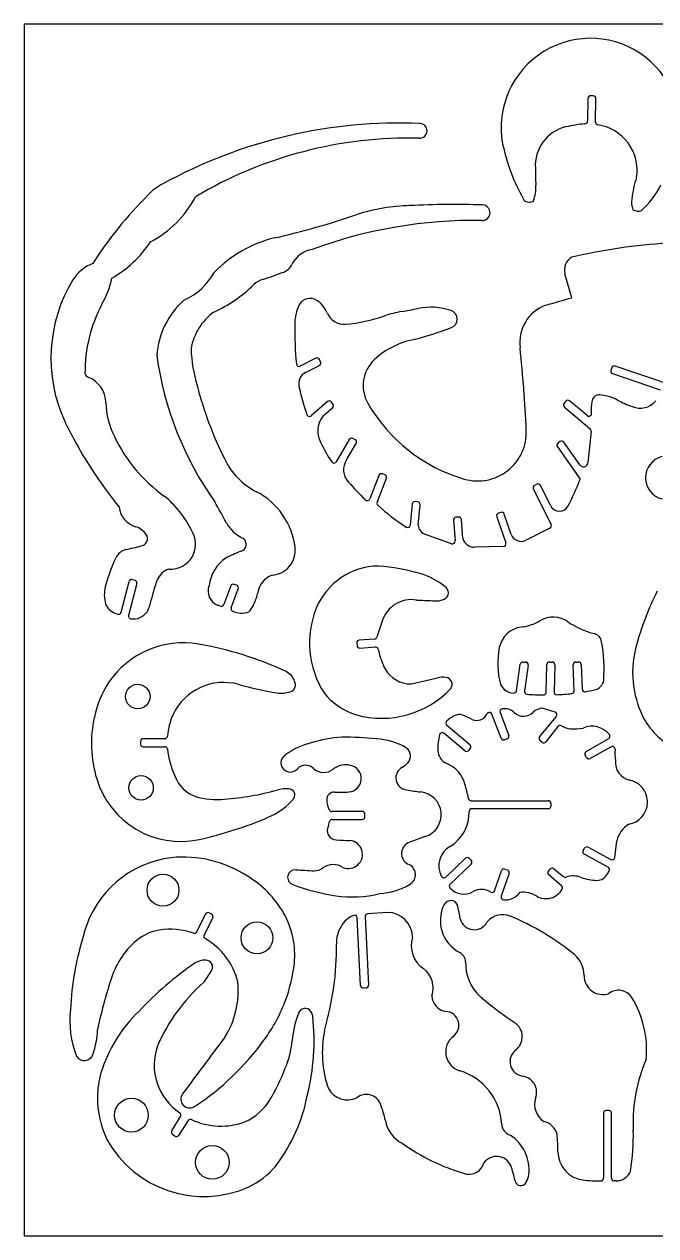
# Model space of a CAD drawing. Extents: x 0 to 10.9, y 0 to 8.9.
# Drawn here: x 0 to 4.65, y 0 to 8.92 of the extents above; entities that cross this region are included whole.
import ezdxf

# ---------------------------------------------------------------- set-up
doc = ezdxf.new("R2010")
doc.units = 0
doc.layers.add('WHITE', color=7, linetype='CONTINUOUS')

msp = doc.modelspace()

# ---------------------------------------------------------------- linework, layer by layer
at = {"layer": 'WHITE', "linetype": 'CONTINUOUS'}
for p, q in [((10.943487, 8.918657), (0, 8.918657)), ((0, 8.918657), (0, 0)), ((4.192472, 8.391871), (4.173377, 8.392109)), ((4.153102, 8.372424), (4.150779, 8.205456)), ((4.209637, 8.198212), (4.212157, 8.371597)), ((4.034394, 6.905677), (3.98385, 7.082033)), ((3.84306, 6.850388), (3.852548, 6.853725)), ((2.148019, 6.459609), (2.033618, 6.401956)), ((2.183247, 6.433208), (2.174366, 6.450775)), ((2.072982, 6.355669), (2.174602, 6.406877)), ((4.328338, 6.389908), (4.321999, 6.371247)), ((4.3342, 6.346394), (4.684597, 6.227114)), ((4.782419, 6.256258), (4.353298, 6.402153)), ((1.274013, 6.258648), (1.27574, 6.252898)), ((2.233421, 6.140539), (2.114366, 6.036602)), ((2.202752, 6.035421), (2.27224, 6.096011)), ((2.273972, 6.123767), (2.261216, 6.138531)), ((3.990346, 6.143255), (3.977748, 6.128334)), ((3.98011, 6.100578), (4.169047, 5.941327)), ((4.146838, 6.037188), (4.018063, 6.145657)), ((4.175929, 5.924202), (4.152944, 5.689162)), ((0.373031, 5.850776), (0.376373, 5.844435)), ((2.395251, 5.862008), (2.298578, 5.697233)), ((2.375192, 5.711406), (2.446058, 5.832036)), ((2.438972, 5.859043), (2.422042, 5.869043)), ((3.92828, 5.808597), (4.096055, 5.569083)), ((3.94939, 5.847406), (3.93322, 5.836209)), ((4.094637, 5.673965), (3.976764, 5.842469)), ((2.613577, 5.597194), (2.546452, 5.423769)), ((2.600152, 5.398966), (2.668459, 5.575973)), ((2.657278, 5.601327), (2.638932, 5.608453)), ((3.777158, 5.532863), (3.759638, 5.524202)), ((3.75074, 5.497587), (3.882276, 5.236564)), ((3.87952, 5.373178), (3.803536, 5.524202)), ((2.858062, 5.386997), (2.844049, 5.231486)), ((2.898772, 5.402925), (2.879325, 5.404674)), ((2.90332, 5.231641), (2.916687, 5.381682)), ((3.162553, 5.267703), (3.1746, 5.114714)), ((3.20019, 5.290541), (3.180702, 5.288926)), ((3.232472, 5.132273), (3.221411, 5.272391)), ((3.481269, 5.293485), (3.547788, 5.099793)), ((3.512158, 5.324792), (3.493654, 5.318454)), ((3.588724, 5.161994), (3.537198, 5.312588)), ((3.873417, 5.210186), (3.692079, 5.118651)), ((3.148419, 5.094635), (2.956648, 5.161998)), ((3.529521, 5.073573), (3.31767, 5.068651)), ((0.714762, 4.589755), (0.773187, 4.816132)), ((0.797243, 4.830069), (0.816337, 4.825148)), ((0.830313, 4.801368), (0.769487, 4.565896)), ((1.521217, 4.783455), (1.470863, 4.646054)), ((1.525351, 4.623022), (1.576729, 4.763179)), ((1.564958, 4.788534), (1.546611, 4.795266)), ((1.445666, 4.6344), (1.42417, 4.642314)), ((0.663385, 4.586408), (0.688384, 4.576329)), ((2.637357, 4.525542), (2.598971, 4.406684)), ((3.677906, 4.483063), (3.662158, 4.48066)), ((2.581648, 4.393062), (2.468853, 4.385227)), ((2.450546, 4.364125), (2.451922, 4.344676)), ((2.472987, 4.32633), (2.58716, 4.33444)), ((3.62637, 4.011567), (3.653733, 4.206645)), ((3.673221, 4.223571), (3.693103, 4.223574)), ((3.712591, 4.201133), (3.685583, 4.009047)), ((3.844872, 4.000386), (3.849992, 4.204322)), ((3.869677, 4.223574), (3.889362, 4.223574)), ((3.909038, 4.203299), (3.903929, 4.002945)), ((4.05154, 4.011566), (4.04448, 4.203141)), ((4.064165, 4.223574), (4.083614, 4.223574)), ((4.10329, 4.204479), (4.110228, 4.023575)), ((2.650546, 4.189362), (2.657881, 4.174801)), ((2.85212, 4.06259), (3.044827, 4.107667)), ((3.514166, 3.662788), (3.446253, 3.839717)), ((3.505656, 3.851722), (3.569284, 3.683812)), ((3.910772, 3.854692), (3.816292, 3.88326)), ((3.113537, 3.758418), (3.283458, 3.615701)), ((3.797433, 3.671804), (3.920465, 3.823378)), ((3.932064, 3.750004), (3.843299, 3.63519)), ((1.035628, 3.659048), (0.87677, 3.659048)), ((3.245427, 3.570465), (3.092513, 3.699008)), ((3.557867, 3.658457), (3.53952, 3.651371)), ((4.139898, 3.564388), (4.306094, 3.660386)), ((0.857085, 3.639363), (0.857085, 3.619678)), ((0.87677, 3.599993), (1.035234, 3.599993)), ((3.285761, 3.588001), (3.273182, 3.572828)), ((3.815347, 3.632039), (3.800347, 3.644048)), ((4.323416, 3.599167), (4.169283, 3.512749)), ((1.91413, 3.533615), (1.927164, 3.543099)), ((4.142275, 3.520269), (4.132669, 3.537591)), ((2.49094, 3.123576), (2.26535, 3.123576)), ((3.292867, 3.20212), (3.860583, 3.20271)), ((3.860583, 3.143655), (3.297986, 3.143655)), ((3.880268, 3.183025), (3.880268, 3.16334)), ((4.592067, 3.186963), (4.59192, 3.20271)), ((2.241531, 3.016136), (2.249784, 3.049564)), ((2.268893, 3.064521), (2.49094, 3.064758)), ((2.510625, 3.084443), (2.510625, 3.103891)), ((2.954719, 2.93838), (2.840546, 2.896412)), ((4.154086, 2.860231), (4.321606, 2.770073)), ((4.35053, 2.784839), (4.366724, 2.908026)), ((3.106057, 2.64094), (3.252159, 2.778892)), ((3.280112, 2.778144), (3.293458, 2.763971)), ((4.118057, 2.835037), (4.127315, 2.852317)), ((4.301329, 2.714166), (4.126173, 2.808262)), ((3.29271, 2.736018), (3.137395, 2.589326)), ((3.465938, 2.539916), (3.516095, 2.68716)), ((3.541087, 2.699538), (3.559639, 2.693065)), ((3.862158, 2.684247), (3.874992, 2.699404)), ((3.902542, 2.701755), (3.973024, 2.643853)), ((4.296999, 2.664719), (4.309401, 2.68716)), ((3.57204, 2.668302), (3.514324, 2.498814)), ((3.958407, 2.576361), (3.864323, 2.656451)), ((1.271257, 2.236767), (1.335824, 2.368263)), ((1.388777, 2.342279), (1.325155, 2.213185)), ((1.361997, 2.377301), (1.379682, 2.368696)), ((2.478696, 1.842122), (2.45409, 2.341334)), ((2.512765, 2.349797), (2.537593, 1.844878)), ((2.67716, 2.380849), (2.531097, 2.370428)), ((0.442916, 2.235231), (0.438582, 2.219484)), ((2.518851, 1.824207), (2.499404, 1.823382)), ((4.268102, 0.902518), (4.268102, 0.423424)), ((4.307472, 0.922203), (4.287787, 0.922203)), ((4.327157, 0.423621), (4.327157, 0.902518)), ((1.086612, 0.771258), (1.151569, 0.878701)), ((1.208265, 0.847636), (1.136792, 0.739143)), ((1.109604, 0.733424), (1.092506, 0.744666)), ((4.486763, 0.793266), (4.487395, 0.778345)), ((1.848422, 0.50866), (1.860427, 0.524371)), ((3.243657, 0.458075), (3.259442, 0.453542)), ((4.361369, 0.403936), (4.346842, 0.403936)), ((0, 0), (10.943487, 0))]:
    msp.add_line(p, q, dxfattribs=at)
for centre, radius in [((0.836849, 3.969441), 0.090118), ((0.861022, 3.297395), 0.090118), ((1.022636, 2.544089), 0.11748), ((1.71476, 2.193106), 0.11748), ((0.790195, 0.887754), 0.124173), ((1.386415, 0.540353), 0.124173)]:
    msp.add_circle(centre, radius, dxfattribs=at)
for centre, radius, start, end in [((4.171945, 8.156905), 0.658038, -17.211067, 190.520959), ((4.17314, 8.37207), 0.020041, 89.319664, 178.986988), ((4.192118, 8.371834), 0.020041, -0.675361, 88.98672), ((4.131094, 8.20585), 0.019689, -89.5419, -1.145763), ((2.764719, 4.572314), 3.618806, 87.60882, 118.8016), ((2.91395, 8.134023), 0.053974, -91.860019, 88.139981), ((4.058864, 7.878206), 0.293422, 103.788724, 183.938154), ((4.268019, 6.887389), 1.305954, 96.011407, 102.339644), ((4.229362, 8.198018), 0.019725, 179.436519, 261.159397), ((4.175976, 7.843092), 0.339193, -8.58405, 81.462656), ((2.838374, 4.99133), 3.08963, 88.630824, 120.68318), ((4.890662, 8.322962), 1.395361, -168.163681, -156.832593), ((5.954121, 7.855202), 2.187989, 179.925323, 183.170322), ((5.012785, 8.374983), 1.528102, -156.8408, -150.4794), ((5.35787, 7.520405), 0.889146, 162.182984, 172.798129), ((1.18488, 7.41404), 0.367807, 116.414292, 138.0762), ((3.493655, 7.719276), 0.276229, -21.2328, 3.096482), ((4.159598, 7.993055), 0.589893, -48.9209, -25.71), ((3.014044, 5.539235), 2.986406, 134.759504, 147.167678), ((0.578097, 7.999899), 0.768727, -62.680697, -27.208177), ((2.870398, 6.216483), 1.367237, 91.219742, 107.883386), ((3.164889, 1.513976), 6.078055, 88.00046, 93.051864), ((3.375367, 7.531264), 0.057088, -91.60006, 88.39994), ((3.727059, 7.6874), 0.078795, -123.942546, -95.838871), ((3.724755, 7.64656), 0.037978, -98.649319, -46.007724), ((4.652194, 7.609383), 0.177883, 172.736451, 198.03788), ((0.56698, 13.018205), 5.814105, -77.315071, -71.09713), ((4.522786, 7.617465), 0.07462, -122.1719, -94.6908), ((4.524302, 7.589837), 0.047359, -99.256766, -61.061973), ((3.325175, 3.96712), 3.507414, 89.206096, 110.0751), ((0.236456, 7.773606), 0.831159, -60.5537, -33.3303), ((2.067862, 6.4397), 0.93362, 103.8926, 135.550999), ((2.159838, 7.055498), 0.209523, 100.613, 153.1942), ((4.998807, 3.113498), 4.201483, 93.516126, 103.261675), ((0.626825, 6.861882), 0.320699, 112.386991, 146.997189), ((1.870468, 7.201742), 0.114703, -68.981143, -26.821965), ((4.084183, 7.110862), 0.104393, 118.113184, 196.03092), ((0.095401, 7.148949), 0.558527, -31.533666, -10.223205), ((0.976697, 7.329083), 0.485649, -65.727489, -29.019652), ((0.737479, 10.151121), 3.274213, -71.8097, -68.9858), ((1.308784, 6.460196), 1.111948, 148.779178, 204.383917), ((0.966478, 7.741709), 1.035663, -65.460408, -45.58433), ((1.825162, 6.844714), 0.206507, 108.509814, 130.409316), ((1.573688, 6.438246), 0.598914, 131.563749, 175.859899), ((2.106095, 6.809437), 0.090892, 56.65852, 150.837095), ((2.046265, 6.718036), 0.200134, 22.697565, 56.731199), ((1.66732, 14.846781), 8.286385, -74.7095, -73.4018), ((1.530907, 6.354288), 1.083104, 152.354969, 180.310776), ((1.644465, 6.459067), 0.421176, 126.049176, 170.317162), ((2.31023, 6.711991), 0.316961, 153.437492, 180.825402), ((2.359645, 6.848875), 0.139463, -157.391373, -86.781357), ((2.930008, 5.956913), 0.859609, 99.989345, 108.678056), ((1.836542, 12.140887), 5.420296, -79.966411, -78.664475), ((2.994906, 6.363179), 0.472387, 71.444567, 101.351969), ((3.124246, 6.747939), 0.06647, -69.6227, 71.59724), ((3.942512, 6.576247), 0.291623, 109.9395, 188.0087), ((4.727506, 6.67342), 2.734416, 179.287442, 185.366903), ((2.244366, 7.983882), 1.280182, -84.4816, -71.3043), ((2.98539, 6.012941), 0.59578, 99.620702, 132.78555), ((1.906323, 10.04816), 3.584252, -74.140595, -69.741543), ((2.292515, 6.565892), 1.063835, -178.0615, -163.2134), ((-7.33282, 5.408643), 11.044202, 2.712213, 5.856775), ((3.379876, 6.811794), 2.426129, -172.175079, -144.500239), ((2.156807, 6.442113), 0.019579, 26.255904, 116.6681), ((2.165783, 6.424357), 0.019579, -63.22885, 26.87453), ((2.758066, 6.258689), 0.261015, 132.806049, 209.921876), ((0.489326, 6.358507), 0.042716, -166.330728, -109.659281), ((2.024602, 6.419357), 0.019598, -175.0353, -62.611347), ((2.114208, 6.273373), 0.092044, 116.6089, 192.098475), ((4.340661, 6.364987), 0.019683, 161.456331, 250.8397), ((4.346948, 6.383535), 0.019671, 71.165371, 161.093881), ((0.397007, 6.128712), 0.204968, 1.435116, 67.648368), ((3.836019, 6.910957), 2.643496, -165.585492, -153.271138), ((3.759087, 6.62601), 1.774298, -167.8999, -160.8796), ((4.389044, 6.095058), 0.211924, 162.828362, 184.269995), ((4.236683, 6.135826), 0.054652, 73.771865, 156.492255), ((4.21381, 5.850933), 0.339517, 62.22259, 83.54907), ((1.168816, 6.142266), 0.566967, -179.149053, -152.839265), ((2.24632, 6.125713), 0.019652, 40.712049, 131.024445), ((2.259225, 6.110756), 0.019666, -48.566166, 41.423616), ((3.579089, 6.730849), 1.208123, -150.093187, -106.226898), ((3.992549, 6.115615), 0.019515, 139.327273, 230.401756), ((4.005383, 6.130856), 0.01949, 49.413408, 140.490953), ((3.958065, 6.054203), 0.22107, -0.53128, 6.51311), ((4.764675, 6.894667), 0.840666, -117.843246, -109.831968), ((4.538178, 6.242626), 0.150675, -112.932567, -40.273324), ((3.200181, 7.393676), 3.220764, -154.382251, -151.376765), ((2.101255, 6.051251), 0.019659, -160.941428, -48.170038), ((2.341579, 5.923582), 0.178272, 141.145367, 207.065204), ((4.159441, 6.052311), 0.019686, -129.8054, -0.4583), ((3.341488, 5.914516), 0.357914, -106.22399, 2.679457), ((4.156566, 5.926366), 0.019483, -6.3776, 50.16478), ((3.200322, 7.393419), 3.220875, -151.254474, -140.928526), ((1.705752, 6.382766), 1.1549, -154.383602, -125.698315), ((3.212907, 6.328255), 1.13888, -154.7513, -146.3055), ((2.4122, 5.851996), 0.019685, 59.999272, 149.43), ((2.429123, 5.842026), 0.019662, -30.536698, 59.941584), ((3.944244, 5.819988), 0.019612, 124.200484, 215.5111), ((3.960622, 5.831327), 0.019614, 34.615142, 124.9347), ((1.94598, 5.940185), 0.519071, -155.1435, -116.8216), ((2.483022, 5.637896), 0.130503, 145.717081, 222.848545), ((4.73755, 5.57991), 0.160379, 104.210218, 256.223), ((2.281714, 5.707371), 0.019677, -146.268882, -31.013659), ((4.120923, 5.692567), 0.032202, -144.713764, -6.069688), ((6.138767, 9.019234), 5.110254, -137.231, -135.1763), ((2.631885, 5.590146), 0.019617, 68.945977, 158.9457), ((2.650144, 5.583039), 0.019631, -21.095774, 68.690137), ((3.786039, 5.515414), 0.019579, 26.66699, 116.976972), ((2.284089, 6.269903), 1.942774, -27.519836, -21.145127), ((0.557479, 4.861408), 0.751968, 26.62273, 50.8881), ((1.463736, 5.001926), 0.535887, 7.152436, 62.429231), ((3.768142, 5.506564), 0.019581, 115.741746, 207.2856), ((0.871689, 5.385167), 0.173307, -172.763314, -107.271176), ((-11.410883, -1.721965), 14.663014, 28.38075, 29.07212), ((2.528093, 5.430711), 0.019628, -135.177906, -20.712418), ((2.618657, 5.391959), 0.019786, 159.259893, 227.581613), ((3.830978, 6.75093), 1.840919, -131.743086, -123.551154), ((2.877711, 5.384989), 0.019751, 85.312234, 174.165), ((2.897002, 5.383257), 0.019748, -4.573921, 84.85744), ((3.943522, 5.40541), 0.07166, -153.270028, -27.578996), ((3.182238, 5.269241), 0.019745, 94.46004, 184.4691), ((3.201726, 5.270856), 0.019745, 4.46004, 94.46004), ((3.499914, 5.299793), 0.019683, 108.5437, 198.6897), ((3.518576, 5.30617), 0.019697, 19.014406, 109.0149), ((0.775526, 5.07589), 0.150575, 34.945565, 72.727347), ((1.076352, 5.09255), 0.186335, -93.093168, 34.605672), ((1.725198, 5.379233), 0.269648, -150.824947, -114.269026), ((2.824364, 5.233257), 0.019765, -123.217077, -5.143201), ((2.98338, 5.237706), 0.080289, -175.6679, -109.447827), ((3.864811, 5.227753), 0.019562, -63.897971, 26.771717), ((0.855038, 5.131486), 0.053555, -82.9481, 34.91588), ((1.580548, 5.090423), 0.054699, -70.7568, 51.81034), ((3.154891, 5.113305), 0.01976, -109.118136, 4.088581), ((3.315702, 5.154872), 0.086243, -164.8089, -88.6921), ((3.529217, 5.093258), 0.019688, -89.116675, 19.387077), ((3.659678, 5.186289), 0.074998, -161.0988, -64.403463), ((0.782073, 4.936168), 0.120395, 106.230422, 153.464438), ((0.34293, 7.033462), 2.022758, -78.435823, -75.142047), ((1.846553, 4.320406), 0.759969, 109.044295, 118.391376), ((1.814012, 5.045817), 0.182872, -86.2475, 7.172462), ((1.675687, 4.509205), 1.110754, 154.353705, 165.172497), ((1.104246, 4.777548), 0.134406, 106.400025, 158.159767), ((1.658123, 4.744226), 0.29967, 125.244331, 171.72563), ((2.617352, 4.424164), 0.505967, 90.900046, 157.297611), ((2.506499, 3.493219), 1.44053, 73.168485, 85.903532), ((0.792213, 4.811022), 0.0197, 75.209086, 164.965037), ((0.811176, 4.806117), 0.019718, -13.936525, 74.82615), ((1.853303, 4.490542), 0.936552, 158.9097, 168.2975), ((1.887913, 4.704874), 0.170136, 111.347234, 172.875606), ((2.77608, 4.383345), 0.510478, 50.793829, 73.200914), ((0.836162, 4.718165), 0.246045, 162.181077, 192.163429), ((1.468027, 4.74727), 0.113751, 159.367595, 247.322096), ((1.539719, 4.776881), 0.019634, 69.448762, 160.439049), ((1.558354, 4.770058), 0.019621, -20.522431, 70.331968), ((3.073781, 4.733828), 0.051532, -67.995311, 61.006601), ((6.532108, 3.796991), 2.094853, 153.121125, 165.207682), ((0.70429, 4.689754), 0.111147, -167.8301, -111.594131), ((0.618432, 4.746461), 0.324559, -28.119101, -11.725559), ((1.452438, 4.652825), 0.01963, -110.179459, -20.1792), ((1.571847, 4.687313), 0.124942, -48.8328, -23.0587), ((1.314403, 4.825377), 0.416717, -26.663164, -13.800128), ((2.853656, 4.4557), 0.227295, 80.82156, 162.104851), ((3.177336, 10.172993), 5.500423, -92.99535, -91.768082), ((3.029837, 4.842077), 0.16836, -97.581046, -67.932623), ((0.695648, 4.594684), 0.019739, -111.591843, -14.460045), ((0.788494, 4.560942), 0.019642, 165.390786, 262.060255), ((0.802518, 4.665148), 0.124788, -97.7082, -35.0439), ((1.543816, 4.616329), 0.01964, 160.075769, 244.6703), ((1.601036, 4.736123), 0.152398, -115.505696, -69.626682), ((2.79775, 4.365149), 0.695331, 158.5486, 211.8128), ((3.897339, 4.362836), 0.19145, 55.399125, 120.644119), ((3.685134, 4.29369), 0.188377, 97.005712, 169.108823), ((3.619127, 4.833179), 0.355016, -80.4698, -59.4165), ((4.350384, 5.020266), 0.606964, -124.561959, -104.422752), ((2.470228, 4.365542), 0.019733, 93.996077, 184.118206), ((2.580186, 4.412747), 0.019739, -85.753732, -17.887083), ((4.180311, 4.359766), 0.075081, 9.864342, 75.42577), ((3.058842, 4.164709), 1.213388, -3.571317, 9.866608), ((1.17283, 3.699527), 0.665016, 80.337777, 145.951936), ((0.85688, 1.858819), 2.532643, 64.923826, 80.280657), ((2.471609, 4.346015), 0.019733, -176.1103, -85.995827), ((2.588535, 4.314771), 0.019718, 11.937103, 93.997819), ((3.24334, 4.456723), 0.650298, -167.7594, -155.7237), ((4.103417, 4.211251), 0.614705, 168.9297, 194.4118), ((5.208572, 4.146015), 0.726071, 165.1711, 188.6354), ((3.673221, 4.203889), 0.019682, 90, 171.950938), ((3.693103, 4.203892), 0.019682, -8.057744, 90.001216), ((3.869673, 4.203889), 0.019685, 89.986133, 178.739393), ((3.889362, 4.203889), 0.019685, -1.7183, 90), ((4.064151, 4.203889), 0.019685, 89.958617, 182.177779), ((4.083614, 4.203889), 0.019685, 1.718288, 90), ((1.872273, 4.039342), 0.127376, 19.584826, 62.913349), ((2.846884, 4.277747), 0.215221, -151.4238, -88.605886), ((3.083812, 3.952748), 0.15975, 81.2109, 104.1253), ((3.100261, 4.058878), 0.052353, -35.465863, 81.25379), ((1.267306, 3.65682), 0.767406, 147.259393, 167.84078), ((1.47169, 3.656646), 0.416488, 74.82611, 154.1641), ((2.360051, 6.917147), 2.962869, -105.250379, -99.696433), ((1.944853, 4.055862), 0.054172, -74.373069, 28.896369), ((2.633381, 4.51129), 0.701922, -105.3481, -43.4569), ((3.612587, 4.111929), 0.117505, -152.821977, -93.378943), ((4.129913, 4.024323), 0.019699, -177.823807, -80.8009), ((3.840895, 5.727678), 1.7474, -80.374865, -78.088299), ((4.183731, 4.103378), 0.087313, -78.214316, -9.394015), ((5.232665, 4.14969), 0.750442, -171.363397, -152.751067), ((1.892815, 4.242051), 0.247496, -97.38073, -74.382384), ((2.585424, 4.294997), 0.480775, -141.940414, -106.659433), ((3.606834, 4.014323), 0.019729, -93.407639, -8.030872), ((3.705071, 4.00637), 0.019671, 172.178024, 265.4077), ((3.845576, 5.727303), 1.74633, -94.666686, -90.676642), ((3.825189, 4.000779), 0.019686, -90.6875, -1.146), ((3.923614, 4.002551), 0.019689, 178.854237, 272.7474), ((3.845028, 5.727872), 1.746798, -87.39047, -83.789379), ((4.031995, 4.010783), 0.019561, -84.108211, 2.292941), ((1.545492, 3.63587), 0.492152, 155.731687, 175.187616), ((3.205348, 3.763339), 0.073483, 69.65234, 120.6742), ((3.3346, 3.874953), 0.081449, -115.0288, -26.5279), ((3.432312, 3.825698), 0.027977, 122.98595, 152.595892), ((3.427899, 3.832808), 0.019611, 20.625815, 123.481344), ((3.524012, 3.858772), 0.019663, 100.509561, 201.010894), ((3.539791, 3.776532), 0.103403, 46.647009, 100.794347), ((3.678966, 3.923381), 0.098919, -133.578557, -44.274076), ((3.823496, 3.77582), 0.107682, 93.836084, 133.192268), ((3.905228, 3.835819), 0.01967, -39.232926, 73.63009), ((1.377901, 3.623259), 0.882641, 167.22319, 197.124073), ((3.126385, 3.773432), 0.019761, 135.944343, 229.444807), ((3.246054, 3.656899), 0.186795, 114.74659, 135.780082), ((2.986098, 3.194262), 0.683329, 62.640102, 69.00737), ((3.947591, 3.737827), 0.019732, 56.72213, 141.8942), ((4.035396, 3.872755), 0.141251, -123.023222, -93.984242), ((4.182226, 3.583351), 0.167463, 39.519196, 112.747855), ((5.057195, 4.088575), 0.567059, -150.1224, -116.4886), ((0.87677, 3.639363), 0.019685, 90, 180), ((1.035416, 3.678772), 0.019726, -89.383884, -4.693147), ((2.405704, 2.662081), 1.010184, 93.7765, 106.7739), ((2.339148, 0.797227), 2.872845, 84.889069, 89.999585), ((2.56153, 3.153222), 0.506539, 60.00545, 86.20312), ((3.463552, 3.58332), 0.416366, 165.306012, 181.666336), ((3.079836, 3.683969), 0.01967, 49.871391, 165.3792), ((3.532544, 3.669739), 0.019648, -159.282738, -69.202344), ((3.55088, 3.676851), 0.019676, -69.201824, 20.716742), ((3.812721, 3.659378), 0.019701, 140.894779, 231.089388), ((4.041724, 4.195661), 0.464096, -91.9933, -80.6064), ((4.296087, 3.67743), 0.019764, -59.581419, 39.173512), ((0.87677, 3.619678), 0.019685, 180, 270), ((1.035274, 3.580308), 0.019685, 9.085134, 90.114591), ((1.657157, 3.646299), 0.605718, -174.041059, -154.468419), ((2.255661, 3.076292), 0.570805, 104.352152, 125.134426), ((2.77274, 3.532147), 0.073065, -43.722062, 54.89462), ((3.153063, 3.574399), 0.105749, -178.273258, -112.2966), ((3.258127, 3.585479), 0.019665, -130.22993, -40.041041), ((3.270781, 3.600701), 0.019639, -40.2903, 49.797365), ((3.827788, 3.647237), 0.019641, -129.304776, -37.835417), ((4.333025, 3.582001), 0.019672, -2.751485, 119.238279), ((4.94625, 3.55704), 0.594062, 177.683, 185.8731), ((1.960041, 3.482219), 0.068916, 131.77364, 319.641569), ((2.737545, 3.547607), 0.109975, -63.278638, -36.853256), ((4.149755, 3.547355), 0.019679, 120.0582, 209.744881), ((4.159479, 3.529798), 0.019667, -151.018442, -60.098692), ((4.489126, 3.485594), 0.134243, 175.445904, 257.998551), ((2.07292, 3.379744), 0.083608, 47.205953, 136.220034), ((2.206723, 3.524722), 0.113679, -132.638812, -52.08973), ((2.369229, 3.316139), 0.150735, 76.628058, 127.930917), ((2.384445, 3.365863), 0.098896, -85.456709, 78.54261), ((2.82653, 3.370269), 0.088437, 116.5537, 264.2513), ((3.025781, 3.263616), 0.230089, 15.562938, 67.739804), ((1.153856, 3.549126), 0.646718, -163.3081, -77.8548), ((1.342211, 3.466071), 0.245325, -160.759889, -109.374998), ((1.624937, 2.873066), 1.684356, 11.813785, 15.576153), ((4.426725, 3.192401), 0.165516, 3.570834, 77.973997), ((1.42169, 3.771095), 0.560056, -106.6923, -84.5383), ((1.319998, 5.255701), 2.047993, -85.659535, -74.61944), ((1.602596, 3.542969), 0.502123, -67.07497, -40.018616), ((1.938259, 2.995309), 0.295445, 87.845456, 104.720487), ((1.947752, 3.244324), 0.046249, -31.6074, 87.99986), ((2.284193, 3.210231), 0.055538, 86.89693, 182.845723), ((2.327751, 4.058771), 0.79412, -92.9271, -85.3392), ((3.246269, 5.820642), 2.574295, -99.583865, -97.245265), ((2.903695, 3.099167), 0.168689, -72.394023, 83.90499), ((3.292914, 3.221808), 0.019689, -168.570781, -90.135546), ((2.412002, 3.215922), 0.183473, -177.360657, -153.62082), ((2.265202, 3.143243), 0.019667, -153.290697, -89.568608), ((2.49094, 3.103891), 0.019685, 0, 90), ((2.991333, 3.113931), 0.287123, -59.4229, 1.885858), ((3.297977, 3.12397), 0.019685, 89.974201, 181.719142), ((3.860583, 3.183025), 0.019685, 0, 90), ((3.860583, 3.16334), 0.019685, -90, 0), ((4.426756, 3.192406), 0.165401, -80.475266, -1.886134), ((0.622657, 5.860864), 3.018652, -77.229515, -67.081472), ((2.268893, 3.044836), 0.019685, 90, 166.1025), ((2.49094, 3.084443), 0.019685, -90, 0), ((2.300586, 2.982474), 0.067975, 150.31686, 268.8383), ((4.551888, 2.866691), 0.189722, 121.017201, 167.416176), ((2.573559, 8.031618), 5.124454, -93.068951, -91.917228), ((2.38874, 2.807394), 0.103507, -112.832083, 82.574262), ((2.867494, 2.813334), 0.087339, 107.971934, 242.025267), ((3.219245, 2.724403), 0.164188, 119.90297, 208.673066), ((4.144592, 2.843108), 0.019579, 60.992732, 151.941387), ((1.177714, 2.024799), 0.764336, 97.13087, 164.0193), ((1.171563, 1.923939), 0.863853, 56.779201, 95.895519), ((3.265762, 2.764581), 0.019745, 43.386287, 133.54791), ((4.135228, 2.825624), 0.019582, 151.2704, 242.456069), ((4.331094, 2.787199), 0.019579, -118.987461, -6.9247), ((1.996302, 2.638464), 0.055745, 86.241498, 251.417748), ((3.273125, 24.670114), 22.012874, -93.315691, -92.958047), ((2.137439, 2.79405), 0.10748, -90.150851, -53.668406), ((2.27814, 2.602596), 0.130115, 57.225464, 126.296806), ((2.800592, 2.658463), 0.081949, -62.419293, 71.551684), ((3.279147, 2.750367), 0.019745, -46.613713, 43.54791), ((3.534757, 2.6809), 0.019683, 71.23893, 161.456331), ((3.553347, 2.674428), 0.019671, -18.144115, 71.347067), ((3.877051, 2.671425), 0.019652, 139.273981, 229.635129), ((3.889953, 2.686688), 0.019635, 50.12064, 139.635463), ((4.292196, 2.696726), 0.019686, -29.0769, 62.35985), ((1.261184, 2.003412), 0.748928, 30.020263, 59.184666), ((3.092423, 2.655134), 0.019682, -151.106149, -46.154149), ((3.151122, 2.575139), 0.01974, 134.056272, 220.957343), ((3.985425, 2.658932), 0.019523, -129.435735, -70.6889), ((4.044352, 2.487991), 0.161289, 68.623224, 108.984923), ((4.226625, 2.977478), 0.361066, -109.998569, -91.196428), ((4.219599, 2.702711), 0.086222, -90.340802, -26.144286), ((2.515862, 4.003535), 1.516306, -110.754445, -98.350024), ((2.41846, 3.320663), 0.826533, -98.5439, -75.8817), ((2.592252, 3.001137), 0.482843, -86.697055, -59.33173), ((3.239639, 2.652239), 0.137127, -138.958, -60.1818), ((3.36928, 2.426218), 0.123434, 56.946138, 119.859427), ((3.447252, 2.54631), 0.01975, -122.622573, -18.88845), ((3.532943, 2.492427), 0.019684, 161.065683, 264.615146), ((3.543851, 2.60468), 0.132466, -95.5259, -35.3101), ((3.671631, 2.323036), 0.206021, 59.190921, 95.482345), ((3.844705, 2.616655), 0.134819, -120.071126, -28.690747), ((3.945708, 2.561347), 0.019663, -28.609753, 49.775091), ((3.332516, 2.320868), 0.26683, 153.916515, 242.293142), ((3.141647, 2.412318), 0.05522, 12.1832, 152.0644), ((1.736431, 2.105454), 1.493551, 8.764224, 12.313581), ((1.353462, 2.359602), 0.01965, 64.25574, 153.845664), ((1.37114, 2.350981), 0.019667, -26.262339, 64.255648), ((1.371649, 2.066199), 0.62187, -5.786571, 30.103445), ((2.488272, 2.194802), 0.17487, 110.249757, 151.902593), ((2.434405, 2.34031), 0.019712, 2.976699, 109.7384), ((2.532475, 2.350743), 0.019733, 94.004173, 182.7479), ((2.672474, 2.191563), 0.189344, 1.244601, 88.582094), ((3.316092, 2.359811), 0.106958, -165.496117, -27.493725), ((3.524166, 2.216531), 0.147075, 67.808249, 140.322032), ((2.851779, 0.592225), 1.905048, 50.957676, 67.535553), ((1.055324, 1.894683), 0.360325, 99.568098, 129.775194), ((1.075771, 1.742876), 0.513444, 70.518529, 99.002175), ((1.253649, 2.245353), 0.01959, -109.825881, -25.99515), ((2.521546, 2.158423), 0.221964, 147.66001, 182.531852), ((2.618874, 1.547181), 2.281593, 162.862621, 177.026226), ((1.222082, 1.708499), 0.610174, 130.624713, 163.918861), ((1.342793, 2.204484), 0.019667, 153.742712, 240.3545), ((1.081969, 1.747901), 0.506163, 13.848159, 60.259194), ((0.380355, 2.102488), 1.919998, -8.162734, 1.376721), ((3.051136, 2.133657), 0.199259, 161.8658, 236.6961), ((3.169758, 2.011245), 0.082965, 5.398837, 62.198533), ((3.921449, 1.915803), 0.203292, 0.038789, 50.133992), ((2.806199, -0.213987), 2.7079, 124.834992, 136.368075), ((1.333301, 1.881532), 0.147043, 88.571961, 120.168078), ((1.338811, 1.979317), 0.049247, -29.481815, 92.14718), ((0.800231, 2.147624), 1.198814, -19.892393, -6.904906), ((2.83204, 1.823142), 0.181001, -18.501513, 52.699356), ((3.581842, 2.004348), 0.329815, 177.444914, 228.051138), ((4.082929, 0.767825), 3.621357, 162.155812, 168.027419), ((0.827007, 2.258885), 0.632424, -38.600265, -28.710322), ((4.265503, 1.916226), 0.140763, -179.88408, -73.493627), ((2.20436, 0.864285), 1.334149, 131.446623, 156.390188), ((0.926413, 1.804874), 0.650181, -32.275994, 5.664602), ((-0.207675, 2.197049), 2.515517, -15.882964, -8.39304), ((2.498418, 1.843105), 0.019747, -177.148878, -87.137719), ((2.517908, 1.843894), 0.01971, -87.2576, 2.862405), ((4.379147, 1.689354), 0.117778, 33.356565, 128.706134), ((0.839878, 2.133142), 1.156606, -36.773004, -19.886088), ((3.120821, 1.768682), 0.117173, -178.543838, -95.979604), ((4.33759, 2.842357), 1.45827, -132.0235, -130.6535), ((5.476564, 4.330976), 3.331331, -128.835047, -123.9538), ((3.831685, 1.365115), 0.753941, -4.939843, 31.06123), ((1.070864, 1.585585), 0.734873, 173.753206, 200.966159), ((1.61165, 0.868384), 1.097201, 134.2339, 162.4857), ((2.639655, 1.383483), 0.66814, 156.620015, 175.306962), ((2.069915, 1.623546), 0.050244, 17.362469, 150.06534), ((0.445227, 1.439138), 1.690404, -13.976509, 6.023277), ((2.293224, 1.693028), 0.183625, -162.7383, -155.3751), ((3.099807, 1.549729), 0.102797, -52.772841, 85.084922), ((-0.061929, 1.536296), 0.602524, -19.5372, -1.64), ((3.545309, 1.465353), 0.12433, -52.488674, 55.38586), ((20.734151, -13.26351), 24.240146, 142.60503, 143.826363), ((0.215126, 2.552427), 1.908425, -57.016148, -35.6275), ((1.317911, 1.491099), 0.657979, -23.5218, -4.6159), ((3.013182, 1.349599), 0.817001, 168.776399, 199.010948), ((3.249915, 1.352832), 0.144794, 127.3871, 253.265), ((1.380037, 1.256848), 0.422637, 160.4004, 236.2818), ((3.68641, 1.28173), 0.107244, 127.5724, 261.8728), ((0.442392, 1.357453), 0.067431, -148.91252, -19.629136), ((5.658965, 0.833699), 1.1729, 156.5638, 181.975531), ((1.18555, 1.017837), 0.646035, 163.753404, 179.661727), ((0.466991, 1.793654), 1.560183, -30.536634, -21.237514), ((3.084402, 0.797684), 0.434503, 3.162038, 73.443027), ((3.654196, 1.055524), 0.121244, -20.635064, 81.914628), ((2.38157, 1.160549), 0.160544, -151.3043, -64.5596), ((1.255273, 1.01697), 0.715762, 179.625238, 205.567394), ((1.218502, 1.005392), 0.064497, 143.3889, 303.4767), ((1.45409, 1.221002), 0.419114, -65.195665, -31.67227), ((0.884447, 1.261533), 1.223088, -37.0639, -10.8708), ((2.521123, 0.92972), 0.111145, 21.182047, 129.426716), ((3.912943, 0.967353), 0.152223, 162.630693, 235.877629), ((1.134837, 0.888851), 0.01957, -31.242797, 57.237968), ((1.938539, 0.697676), 0.738236, 11.73239, 21.63686), ((4.287787, 0.902518), 0.019685, 90, 180), ((4.307472, 0.902518), 0.019685, 0, 90), ((1.224698, 0.836742), 0.019716, 65.508509, 146.456255), ((1.448186, 1.319446), 0.512216, -114.8573, -69.2192), ((2.883578, 0.883379), 0.225058, -170.901208, -115.978637), ((3.609246, 0.826794), 0.091147, -176.765232, -108.777145), ((3.798804, 0.713414), 0.131113, 13.79757, 77.334646), ((1.103541, 0.761061), 0.019763, 148.938369, 236.0563), ((1.120313, 0.749999), 0.019733, -122.865725, -33.3732), ((3.417119, 0.485432), 0.302586, -6.3196, 57.45332), ((2.500901, 0.60803), 1.43177, 0.434836, 5.476852), ((2.859128, 0.737991), 1.628767, -9.3426, 1.419704), ((1.322714, 1.104919), 0.816103, -150.9038, -65.9191), ((3.673693, 1.925823), 1.52945, -125.525, -106.3301), ((3.275466, 0.568109), 0.115682, -97.961886, -15.7954), ((3.479745, 0.46904), 0.114933, 24.839469, 143.985179), ((4.142669, 0.618897), 0.21004, -179.999686, -97.367462), ((1.383466, 0.911575), 0.615243, -63.737086, -40.911065), ((2.963854, 0.28019), 0.66398, 10.862102, 20.924401), ((3.50232, 0.489848), 0.218823, -26.133702, -9.926789), ((4.361315, 0.517873), 0.113937, -89.972775, -22.876426), ((3.659314, 0.413083), 0.044067, -169.845488, -26.437828), ((4.249883, 1.720154), 1.316416, -95.848839, -90.063834), ((4.248417, 0.423424), 0.019685, -90, 0), ((4.346842, 0.423621), 0.019685, 180, 270)]:
    msp.add_arc(centre, radius, start, end, dxfattribs=at)

doc.saveas('drawing.dxf')
